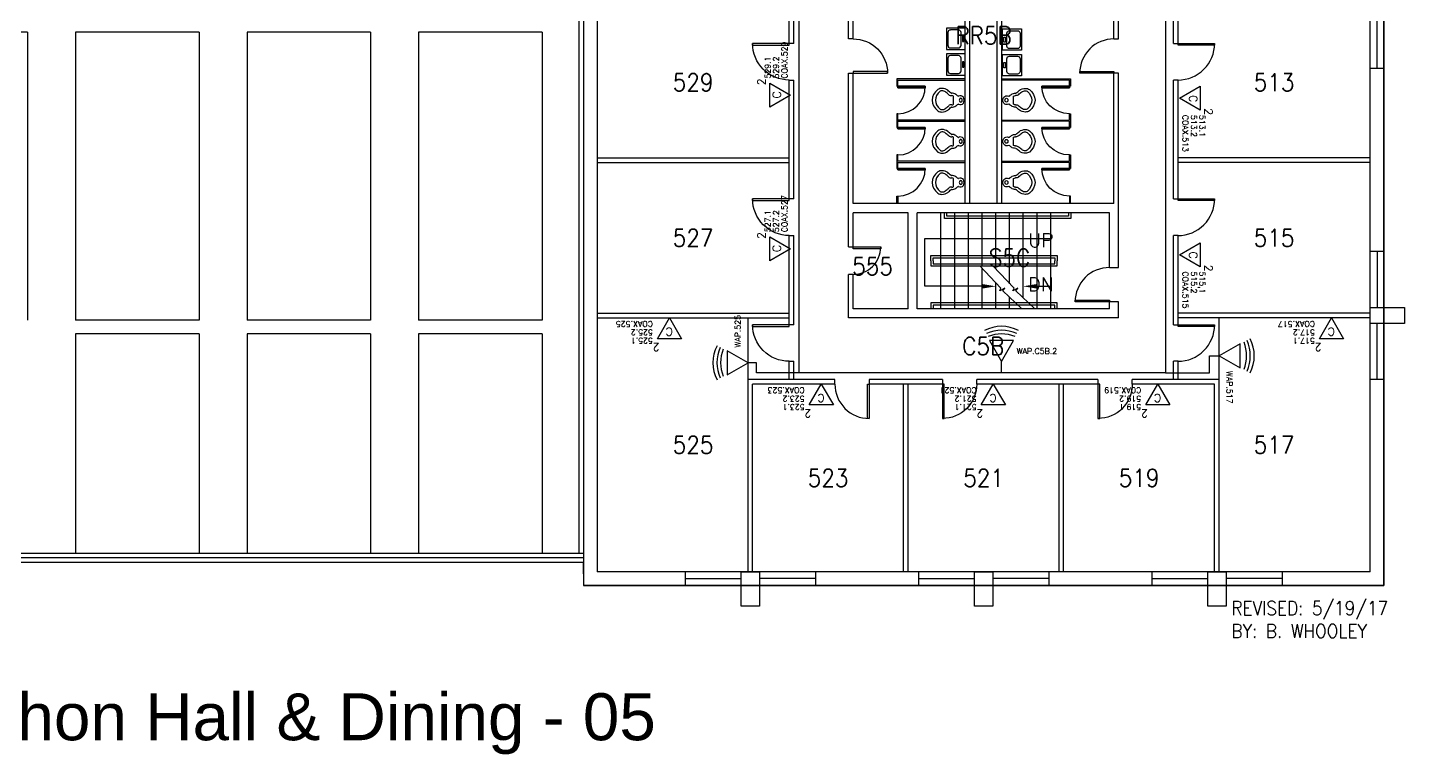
# Model space of a CAD drawing. Header units: inches. Extents: x -460 to 10305, y -938 to 5356.
# Drawn here: x 9101 to 10305, y -145 to 491 of the extents above; entities that cross this region are included whole.
import ezdxf
from ezdxf.enums import TextEntityAlignment as Align

# ---------------------------------------------------------------- set-up
doc = ezdxf.new("R2010")
doc.units = ezdxf.units.IN
doc.header["$MEASUREMENT"] = 0
doc.set_wipeout_variables(frame=1)
for name, color, linetype in [('01-0263-05-DWG-BFP-ARCH$0$SP-DOORS', 5, 'Continuous'), ('01-0263-05-DWG-BFP-ARCH$0$SP-FIXT', 35, 'Continuous'), ('01-0263-05-DWG-BFP-ARCH$0$SP-GROSS', 30, 'Continuous'), ('01-0263-05-DWG-BFP-ARCH$0$SP-GUARDRAIL', 150, 'Continuous'), ('01-0263-05-DWG-BFP-ARCH$0$SP-PART', 190, 'Continuous'), ('01-0263-05-DWG-BFP-ARCH$0$SP-PRINT_TEXT', 250, 'Continuous'), ('01-0263-05-DWG-BFP-ARCH$0$SP-RMNO', 7, 'Continuous'), ('01-0263-05-DWG-BFP-ARCH$0$SP-ROOM', 7, 'Continuous'), ('01-0263-05-DWG-BFP-ARCH$0$SP-SITE', 3, 'Continuous'), ('01-0263-05-DWG-BFP-ARCH$0$SP-STAIRS', 1, 'Continuous'), ('01-0263-05-DWG-BFP-ARCH$0$SP-TEXT', 72, 'Continuous'), ('01-0263-05-DWG-BFP-ARCH$0$SP-WALL', 7, 'Continuous'), ('01-0263-05-DWG-BFP-ARCH$0$SP-WINDOWS', 6, 'Continuous'), ('T-Anno-Soffit', 200, 'Continuous'), ('T-Comm-E', 1, 'Continuous'), ('T-Comm-E-Wireless', 1, 'Continuous'), ('T-Comm-Path', 40, 'Continuous')]:
    doc.layers.add(name, color=color, linetype=linetype)
doc.layers.get('01-0263-05-DWG-BFP-ARCH$0$SP-ROOM').off()
doc.styles.add('01-0263-05-DWG-BFP-ARCH$0$ARIAL', font='ARIAL', dxfattribs={"height": 0.2})
doc.styles.add('01-0263-05-DWG-BFP-ARCH$0$ROMANS', font='ROMANS.shx', dxfattribs={"width": 0.9})
doc.styles.add('01-0263-05-DWG-BFP-ARCH$0$STANDARD', font='TXT.shx', dxfattribs={"height": 12})
doc.styles.add('3-32', font='SIMPLEX.shx', dxfattribs={"height": 9})

# ---------------------------------------------------------------- blocks, each defined once
blk = doc.blocks.new('01-0263-05-DWG-BFP-ARCH$0$DOR00')
at = {"color": 0}
for p, q in [((0, 1), (0, 0)), ((1, 0), (1, 1))]:
    blk.add_line(p, q, dxfattribs=at)
blk = doc.blocks.new('01-0263-05-DWG-BFP-ARCH$0$DOR01')
at = {"color": 0}
for p, q in [((1, 1), (0, 1)), ((0, 1), (0, 0)), ((1, 0), (1, 1)), ((0, 0), (1, 0))]:
    blk.add_line(p, q, dxfattribs=at)
blk = doc.blocks.new('01-0263-05-DWG-BFP-ARCH$0$AE141')
for p, q in [((0.5, 0), (0.451, 0)), ((0.451, 0), (0.451, -1)), ((0.5, -1), (0.451, -1))]:
    blk.add_line(p, q)
blk.add_arc((0.5, 0), 1, 180, 270)
at = {"linetype": 'Continuous'}
for points in [[(0.451, 0), (0.451, -1), (0.451, -1, 1), (0.451, 0, 1)], [(0.5, 0, 1), (0.5, -1, 1), (0.451, -1, 1), (0.451, 0, 1)], [(0.5, 0), (0.5, 0, 1), (0.451, 0, 1), (0.451, 0)], [(0.5, 0), (0.5, -1), (0.451, -0.999), (0.451, 0)], [(0.5, 0), (0.5, -1), (0.5, -1, 1), (0.5, 0, 1)], [(0.5, -1), (0.5, -1, 1), (0.451, -1, 1), (0.451, -0.999)]]:
    blk.add_3dface(points, dxfattribs=at)
blk = doc.blocks.new('01-0263-05-DWG-BFP-ARCH$0$AE131')
for points in [[(0.033, 0, 0.094881), (0.06, -0.116, 0.46744), (0.213, -0.16, -0.365617), (0.226, -0.161, 0.00073), (0.295, -0.233, 0.229331), (0.434, -0.284, -0.24614), (0.443, -0.287, 0.007369), (0.546, -0.405, 0.217549), (0.735, -0.487, 0.180057), (0.857, -0.439, 0.396361), (0.857, 0.452, 0.180057), (0.735, 0.5, 0.217549), (0.546, 0.418, 0.007369), (0.443, 0.301, -0.24614), (0.434, 0.297, 0.229331), (0.295, 0.246, 0.00073), (0.226, 0.174, -0.365617), (0.213, 0.173, 0.46744), (0.06, 0.129, 0.094881), (0.033, 0.013, 0.019983)], [(0.143, 0.085), (0.126, 0.08, 0.106977), (0.109, 0.062, 0.074618), (0.098, 0.035), (0.095, 0.006), (0.099, -0.025, 0.074618), (0.109, -0.049, 0.106977), (0.126, -0.067), (0.143, -0.072), (0.16, -0.067, 0.106977), (0.176, -0.049, 0.074618), (0.186, -0.025), (0.19, 0.006), (0.186, 0.038, 0.074618), (0.176, 0.062, 0.106977), (0.16, 0.08)], [(0.367, 0.177, 0.00073), (0.367, -0.163, 0.229331), (0.424, -0.184, -0.24614), (0.519, -0.223, 0.007369), (0.62, -0.338, 0.217549), (0.733, -0.387, 0.169503), (0.787, -0.367, 0.391333), (0.787, 0.38, 0.169503), (0.733, 0.4, 0.217549), (0.62, 0.351, 0.007369), (0.519, 0.236, -0.24614), (0.424, 0.198, 0.229331), (0.367, 0.177)]]:
    blk.add_lwpolyline(points, format="xyb", close=True)
blk = doc.blocks.new('01-0263-05-DWG-BFP-ARCH$0$S')
for p, q in [((4.1, 17.7, 36), (4.1, 8.7, 36)), ((21.3, 20.6, 36), (7, 20.6, 36)), ((24.2, 8.7, 36), (24.2, 17.7, 36)), ((7, 5.8, 36), (21.3, 5.8, 36))]:
    blk.add_line(p, q)
at = {"elevation": 36}
for points in [[(2.2, 1.1), (26.2, 1.1), (26.2, 22.1), (2.2, 22.1)], [(11.2, 2.6), (17.1, 2.6), (17.1, 4.1), (11.2, 4.1)]]:
    blk.add_lwpolyline(points, close=True, dxfattribs=at)
for centre, start, end in [((7, 17.7, 36), 90, 180), ((21.3, 17.7, 36), 0, 90), ((7, 8.7, 36), 180, 270), ((21.3, 8.7, 36), 270, 0)]:
    blk.add_arc(centre, 2.88, start, end)
blk = doc.blocks.new('01-0263-05-DWG-BFP-ARCH$0$FMGRM1')
at = {"style": '01-0263-05-DWG-BFP-ARCH$0$ROMANS', "width": 0.9}
for tag, p in [('DATA1', (0, -0.443)), ('DATA2', (0, -0.602)), ('DATA3', (0, -0.762)), ('DATA4', (0, -0.921)), ('DATA5', (0, -1.081))]:
    blk.add_attdef(tag, text='', height=0.117, dxfattribs=at).set_placement(p, align=Align.CENTER)
at = {"linetype": 'Continuous'}
blk.add_wipeout([(-0.375, -0.125), (0.375, -0.125), (0.375, 0.125), (-0.375, 0.125)], dxfattribs=at)
at = {"style": '01-0263-05-DWG-BFP-ARCH$0$ROMANS', "width": 0.9}
blk.add_attdef('RMAREA', text='', height=0.117, dxfattribs=at).set_placement((0, -0.284), align=Align.CENTER)
at = {"layer": '01-0263-05-DWG-BFP-ARCH$0$SP-RMNO', "style": '01-0263-05-DWG-BFP-ARCH$0$ROMANS', "width": 0.9}
blk.add_attdef('RMNUMB', text='', height=0.16, dxfattribs=at).set_placement((0, 0), align=Align.MIDDLE)
blk = doc.blocks.new('01-0263-05-DWG-BFP-ARCH', base_point=(1295.2, 1353.4))
at = {"layer": '01-0263-05-DWG-BFP-ARCH$0$SP-DOORS'}
for points in [[(3307.2, 1831.4, -0.414214), (3337.2, 1801.4, -0.414214)], [(3535.2, 1831.4, 0.414214), (3505.2, 1801.4, 0.414214)], [(3251.2, 1795.4, -0.414214), (3219.2, 1827.4, -0.414214)], [(3591.2, 1795.4, 0.414214), (3623.2, 1827.4, 0.414214)], [(3251.2, 1659.4, -0.414214), (3219.2, 1691.4, -0.414214)], [(3591.2, 1659.4, 0.414214), (3623.2, 1691.4, 0.414214)], [(3307.2, 1625.4, 0.414214), (3331.2, 1649.4, 0.414214)], [(3531.2, 1631.4, 0.414214), (3501.2, 1601.4, 0.414214)], [(3251.2, 1549.4, -0.414214), (3219.2, 1581.4, -0.414214)], [(3591.2, 1549.4, 0.414214), (3623.2, 1581.4, 0.414214)], [(3291.2, 1529.4, 0.414214), (3321.2, 1499.4, 0.414214)], [(3415.2, 1529.4, -0.414214), (3385.2, 1499.4, -0.414214)], [(3551.2, 1529.4, -0.414214), (3521.2, 1499.4, -0.414214)]]:
    blk.add_lwpolyline(points, format="xyb", dxfattribs=at)
at = {"layer": '01-0263-05-DWG-BFP-ARCH$0$SP-GROSS'}
blk.add_lwpolyline([(3071.1, 1373.5), (3071.2, 1353.4), (3771.2, 1353.4), (3771.1, 2641.4), (3071.2, 2641.4), (3071.2, 1373.5)], close=True, dxfattribs=at)
at = {"layer": '01-0263-05-DWG-BFP-ARCH$0$SP-GUARDRAIL'}
for p, q in [((3387, 1674.2), (3387, 1679.4)), ((3497.4, 1674.2), (3387, 1674.2)), ((3389, 1676.2), (3389, 1679.4)), ((3495.4, 1676.2), (3389, 1676.2)), ((3495.4, 1679.4), (3495.4, 1676.2)), ((3497.4, 1679.4), (3497.4, 1674.2)), ((3485.5, 1600.6), (3375, 1600.6)), ((3375, 1600.6), (3375, 1595.4)), ((3483.5, 1598.6), (3377, 1598.6)), ((3377, 1598.6), (3377, 1595.4)), ((3483.5, 1595.4), (3483.5, 1598.6)), ((3485.5, 1595.4), (3485.5, 1600.6))]:
    blk.add_line(p, q, dxfattribs=at)
for points in [[(3375, 1637.4), (3375, 1642), (3485.5, 1642)], [(3377, 1637.4), (3377, 1640), (3483.5, 1640)], [(3483.5, 1640), (3483.5, 1637.4)], [(3485.5, 1642), (3485.5, 1637.4)], [(3375, 1637.4), (3375, 1632.8), (3485.5, 1632.8)], [(3377, 1637.4), (3377, 1634.8), (3483.5, 1634.8)], [(3483.5, 1634.8), (3483.5, 1637.4)], [(3485.5, 1632.8), (3485.5, 1637.4)]]:
    blk.add_lwpolyline(points, dxfattribs=at)
at = {"layer": '01-0263-05-DWG-BFP-ARCH$0$SP-PART'}
for p, q in [((3345.2, 1796.4), (3345.2, 1789.9)), ((3405.2, 1796.4), (3345.2, 1796.4)), ((3346.2, 1795.4), (3405.2, 1795.4)), ((3346.2, 1789.9), (3346.2, 1795.4)), ((3437.2, 1796.4), (3497.2, 1796.4)), ((3496.2, 1795.4), (3437.2, 1795.4)), ((3496.2, 1789.9), (3496.2, 1795.4)), ((3497.2, 1796.4), (3497.2, 1789.9)), ((3345.2, 1789.9), (3346.2, 1789.9)), ((3497.2, 1789.9), (3496.2, 1789.9)), ((3345.2, 1765.9), (3345.2, 1753.9)), ((3346.2, 1765.9), (3345.2, 1765.9)), ((3346.2, 1760.4), (3346.2, 1765.9)), ((3405.2, 1760.4), (3346.2, 1760.4)), ((3346.2, 1759.4), (3405.2, 1759.4)), ((3346.2, 1753.9), (3346.2, 1759.4)), ((3437.2, 1760.4), (3496.2, 1760.4)), ((3496.2, 1759.4), (3437.2, 1759.4)), ((3496.2, 1765.9), (3497.2, 1765.9)), ((3496.2, 1760.4), (3496.2, 1765.9)), ((3496.2, 1753.9), (3496.2, 1759.4)), ((3497.2, 1765.9), (3497.2, 1753.9)), ((3497.2, 1760.4), (3497.2, 1753.9)), ((3345.2, 1753.9), (3346.2, 1753.9)), ((3497.2, 1753.9), (3496.2, 1753.9)), ((3437.2, 1724.4), (3496.2, 1724.4)), ((3437.2, 1723.4), (3437.2, 1724.4)), ((3496.2, 1723.4), (3437.2, 1723.4)), ((3496.2, 1724.4), (3496.2, 1729.9)), ((3496.2, 1729.9), (3497.2, 1729.9)), ((3496.2, 1717.9), (3496.2, 1723.4)), ((3497.2, 1729.9), (3497.2, 1717.9)), ((3497.2, 1717.9), (3496.2, 1717.9)), ((3345.2, 1687.4), (3345.2, 1693.9)), ((3345.2, 1693.9), (3346.2, 1693.9)), ((3346.2, 1693.9), (3346.2, 1688.4)), ((3496.2, 1693.9), (3496.2, 1688.4)), ((3497.2, 1693.9), (3496.2, 1693.9)), ((3497.2, 1687.4), (3497.2, 1693.9))]:
    blk.add_line(p, q, dxfattribs=at)
blk.add_lwpolyline([(3405.2, 1724.4), (3346.2, 1724.4), (3346.2, 1729.9), (3345.2, 1729.9), (3345.2, 1717.9), (3346.2, 1717.9), (3346.2, 1723.4), (3405.2, 1723.4), (3405.2, 1724.4)], dxfattribs=at)
at = {"layer": '01-0263-05-DWG-BFP-ARCH$0$SP-SITE'}
for p, q in [((2585.2, 1837.4), (2533.2, 1837.4)), ((2585.2, 1837.4), (2585.2, 1585.4)), ((2627.2, 1837.4), (2627.2, 1585.4)), ((2735.2, 1837.4), (2627.2, 1837.4)), ((2735.2, 1837.4), (2735.2, 1585.4)), ((2885.2, 1837.4), (2777.2, 1837.4)), ((2777.2, 1837.4), (2777.2, 1585.4)), ((2885.2, 1837.4), (2885.2, 1585.4)), ((2927.2, 1837.4), (2927.2, 1585.4)), ((3035.2, 1837.4), (2927.2, 1837.4)), ((3035.2, 1837.4), (3035.2, 1585.4)), ((2735.2, 1585.4), (2627.2, 1585.4)), ((2885.2, 1585.4), (2777.2, 1585.4)), ((3035.2, 1585.4), (2927.2, 1585.4)), ((2627.2, 1573.4), (2627.2, 1381.4)), ((2735.2, 1573.4), (2627.2, 1573.4)), ((2735.2, 1573.4), (2735.2, 1381.4)), ((2885.2, 1573.4), (2777.2, 1573.4)), ((2777.2, 1573.4), (2777.2, 1381.4)), ((2885.2, 1573.4), (2885.2, 1381.4)), ((3035.2, 1573.4), (2927.2, 1573.4)), ((2927.2, 1573.4), (2927.2, 1381.4)), ((3035.2, 1573.4), (3035.2, 1381.4)), ((3071.2, 1381.4), (2533.2, 1381.4)), ((3071.2, 1377.4), (2533.2, 1377.4)), ((3071.2, 1373.4), (2533.2, 1373.4))]:
    blk.add_line(p, q, dxfattribs=at)
at = {"layer": '01-0263-05-DWG-BFP-ARCH$0$SP-STAIRS'}
for p, q in [((3383.9, 1595.4), (3383.9, 1679.4)), ((3395.9, 1595.4), (3395.9, 1679.4)), ((3407.9, 1595.4), (3407.9, 1679.4)), ((3419.9, 1632.8), (3419.9, 1679.4)), ((3431.9, 1630), (3431.9, 1679.4)), ((3443.9, 1617.3), (3443.9, 1679.4)), ((3455.9, 1604.9), (3455.9, 1679.4)), ((3467.9, 1595.4), (3467.9, 1679.4)), ((3479.9, 1595.4), (3479.9, 1679.4)), ((3419.9, 1595.4), (3419.9, 1630.8)), ((3431.9, 1595.4), (3431.9, 1618.1)), ((3443.9, 1595.4), (3443.9, 1605.5))]:
    blk.add_line(p, q, dxfattribs=at)
for points in [[(3454.7, 1595.4), (3438, 1611.1), (3439.9, 1613.5), (3435.4, 1610.9), (3436.4, 1613.3), (3418, 1632.8)], [(3466, 1595.4), (3449.3, 1611.1), (3451.2, 1613.5), (3446.7, 1610.9), (3447.8, 1613.3), (3429.3, 1632.8)]]:
    blk.add_lwpolyline(points, dxfattribs=at)
at = {"layer": '01-0263-05-DWG-BFP-ARCH$0$SP-TEXT'}
for p, q in [((3369.9, 1615), (3369.9, 1656.9)), ((3369.9, 1656.9), (3479.9, 1656.9)), ((3419.9, 1615), (3369.9, 1615)), ((3467.9, 1615), (3479.9, 1615))]:
    blk.add_line(p, q, dxfattribs=at)
for points in [[(3419.9, 1613), (3419.9, 1617), (3431.9, 1615)], [(3467.9, 1617), (3467.9, 1613), (3455.9, 1615)]]:
    blk.add_solid(points, dxfattribs=at)
at = {"layer": '01-0263-05-DWG-BFP-ARCH$0$SP-WALL'}
for p, q in [((3071.2, 2641.4), (3071.2, 1375.4)), ((3067.2, 2629.4), (3067.2, 1381.4)), ((3083.2, 2629.4), (3083.2, 1365.4)), ((3303.2, 1831.4), (3303.2, 2093.4)), ((3307.2, 1831.4), (3307.2, 2093.4)), ((3535.2, 1831.4), (3535.2, 2015.4)), ((3539.2, 1831.4), (3539.2, 2015.4)), ((3251.2, 1827.4), (3251.2, 1931.4)), ((3255.2, 1827.4), (3255.2, 1931.4)), ((3587.2, 1827.4), (3587.2, 1931.4)), ((3591.2, 1827.4), (3591.2, 1931.4)), ((3405.2, 1687.4), (3405.2, 1911.4)), ((3409.2, 1687.4), (3409.2, 1907.4)), ((3433.2, 1687.4), (3433.2, 1907.4)), ((3437.2, 1687.4), (3437.2, 1907.4)), ((3759.2, 1365.4), (3759.2, 1904.4)), ((3771.2, 1904.4), (3771.2, 1353.4)), ((3251.2, 1727.4), (3251.2, 1795.4)), ((3255.2, 1691.4), (3255.2, 1795.4)), ((3303.2, 1649.4), (3303.2, 1801.4)), ((3307.2, 1687.4), (3307.2, 1801.4)), ((3535.2, 1687.4), (3535.2, 1801.4)), ((3539.2, 1631.4), (3539.2, 1801.4)), ((3587.2, 1691.4), (3587.2, 1795.4)), ((3591.2, 1727.4), (3591.2, 1795.4)), ((3771.2, 1805.4), (3759.2, 1805.4)), ((3083.2, 1727.4), (3251.2, 1727.4)), ((3083.2, 1723.4), (3251.2, 1723.4)), ((3251.2, 1691.4), (3251.2, 1727.4)), ((3759.2, 1727.4), (3591.2, 1727.4)), ((3591.2, 1691.4), (3591.2, 1727.4)), ((3759.2, 1723.4), (3591.2, 1723.4)), ((3535.2, 1687.4), (3307.2, 1687.4)), ((3355.2, 1679.4), (3307.2, 1679.4)), ((3307.2, 1649.4), (3307.2, 1679.4)), ((3355.2, 1595.4), (3355.2, 1679.4)), ((3363.2, 1595.4), (3363.2, 1679.4)), ((3531.2, 1679.4), (3363.2, 1679.4)), ((3531.2, 1631.4), (3531.2, 1679.4)), ((3251.2, 1581.4), (3251.2, 1659.4)), ((3255.2, 1581.4), (3255.2, 1659.4)), ((3587.2, 1581.4), (3587.2, 1659.4)), ((3591.2, 1581.4), (3591.2, 1659.4)), ((3771.2, 1645.4), (3759.2, 1645.4)), ((3303.2, 1587.4), (3303.2, 1625.4)), ((3307.2, 1595.4), (3307.2, 1625.4)), ((3531.2, 1595.4), (3531.2, 1601.4)), ((3539.2, 1587.4), (3539.2, 1601.4)), ((3083.2, 1591.4), (3251.2, 1591.4)), ((3355.2, 1595.4), (3307.2, 1595.4)), ((3531.2, 1595.4), (3363.2, 1595.4)), ((3759.2, 1591.4), (3591.2, 1591.4)), ((3759.2, 1596.4), (3789.2, 1596.4)), ((3771.2, 1596.4), (3771.2, 1582.4)), ((3789.2, 1596.4), (3789.2, 1582.4)), ((3083.2, 1587.4), (3251.2, 1587.4)), ((3539.2, 1587.4), (3303.2, 1587.4)), ((3759.2, 1587.4), (3591.2, 1587.4)), ((3789.2, 1582.4), (3759.2, 1582.4)), ((3251.2, 1533.4), (3251.2, 1549.4)), ((3255.2, 1533.4), (3255.2, 1549.4)), ((3587.2, 1533.4), (3587.2, 1549.4)), ((3591.2, 1533.4), (3591.2, 1549.4)), ((3215.2, 1365.4), (3215.2, 1533.4)), ((3291.2, 1533.4), (3215.2, 1533.4)), ((3219.2, 1365.4), (3219.2, 1529.4)), ((3291.2, 1529.4), (3219.2, 1529.4)), ((3385.2, 1533.4), (3321.2, 1533.4)), ((3385.2, 1529.4), (3321.2, 1529.4)), ((3351.2, 1365.4), (3351.2, 1529.4)), ((3355.2, 1365.4), (3355.2, 1529.4)), ((3521.2, 1533.4), (3415.2, 1533.4)), ((3521.2, 1529.4), (3415.2, 1529.4)), ((3487.2, 1365.4), (3487.2, 1529.4)), ((3491.2, 1365.4), (3491.2, 1529.4)), ((3627.2, 1533.4), (3551.2, 1533.4)), ((3623.2, 1529.4), (3551.2, 1529.4)), ((3623.2, 1365.4), (3623.2, 1529.4)), ((3627.2, 1365.4), (3627.2, 1533.4)), ((3771.2, 1533.4), (3759.2, 1533.4)), ((3071.2, 1381.4), (3071.2, 1353.4)), ((3759.2, 1365.4), (3083.2, 1365.4)), ((3160.2, 1365.4), (3160.2, 1353.4)), ((3209.2, 1365.4), (3225.2, 1365.4)), ((3209.2, 1335.4), (3209.2, 1365.4)), ((3225.2, 1365.4), (3225.2, 1335.4)), ((3274.2, 1365.4), (3274.2, 1353.4)), ((3364.2, 1365.4), (3364.2, 1353.4)), ((3413.2, 1335.4), (3413.2, 1365.4)), ((3413.2, 1365.4), (3429.2, 1365.4)), ((3429.2, 1365.4), (3429.2, 1335.4)), ((3478.2, 1365.4), (3478.2, 1353.4)), ((3568.2, 1365.4), (3568.2, 1353.4)), ((3617.2, 1365.4), (3633.2, 1365.4)), ((3617.2, 1335.4), (3617.2, 1365.4)), ((3633.2, 1365.4), (3633.2, 1335.4)), ((3682.2, 1365.4), (3682.2, 1353.4)), ((3771.2, 1353.4), (3071.2, 1353.4)), ((3225.2, 1335.4), (3209.2, 1335.4)), ((3429.2, 1335.4), (3413.2, 1335.4)), ((3633.2, 1335.4), (3617.2, 1335.4))]:
    blk.add_line(p, q, dxfattribs=at)
blk.add_lwpolyline([(3617.2, 1353.4), (3427.2, 1353.4)], dxfattribs=at)
at = {"layer": '01-0263-05-DWG-BFP-ARCH$0$SP-WINDOWS'}
for p, q in [((3765.2, 1805.4), (3765.2, 1854.4)), ((3765.2, 1645.4), (3765.2, 1596.4)), ((3765.2, 1533.4), (3765.2, 1582.4)), ((3160.2, 1359.4), (3209.2, 1359.4)), ((3274.2, 1359.4), (3225.2, 1359.4)), ((3364.2, 1359.4), (3413.2, 1359.4)), ((3478.2, 1359.4), (3429.2, 1359.4)), ((3568.2, 1359.4), (3617.2, 1359.4)), ((3682.2, 1359.4), (3633.2, 1359.4))]:
    blk.add_line(p, q, dxfattribs=at)
at = {"layer": '01-0263-05-DWG-BFP-ARCH$0$SP-DOORS'}
for p, xscale, yscale, zscale in [((3251.2, 1827.4), -32, -1.5, 32), ((3535.2, 1801.4), -30, 1.5, 30), ((3251.2, 1691.4), -32, -1.5, 32), ((3531.2, 1601.4), -30, 1.5, 30), ((3251.2, 1581.4), -32, -1.5, 32)]:
    blk.add_blockref('01-0263-05-DWG-BFP-ARCH$0$DOR01', p, dxfattribs=dict(at, xscale=xscale, yscale=yscale, zscale=zscale))
for p, xscale, yscale, zscale, rotation in [((3591.2, 1827.4), -32, 1.5, 32, 180), ((3307.2, 1801.4), -30, -1.5, 30, 180), ((3591.2, 1691.4), -32, 1.5, 32, 180), ((3307.2, 1649.4), -24, 1.5, 24, 180), ((3591.2, 1581.4), -32, 1.5, 32, 180), ((3321.2, 1529.4), -30, 1.5, 30, 90), ((3385.2, 1529.4), -30, -1.5, 30, 90), ((3521.2, 1529.4), -30, -1.5, 30, 89.99999999999359)]:
    blk.add_blockref('01-0263-05-DWG-BFP-ARCH$0$DOR01', p, dxfattribs=dict(at, xscale=xscale, yscale=yscale, zscale=zscale, rotation=rotation))
at = {"layer": '01-0263-05-DWG-BFP-ARCH$0$SP-FIXT'}
for name, p, xscale, yscale, zscale, rotation in [('01-0263-05-DWG-BFP-ARCH$0$S', (3406, 1820.3, -28.1), 0.78, 0.78, 0.78, 90), ('01-0263-05-DWG-BFP-ARCH$0$S', (3437, 1819.7, 7.9), -0.78, 0.78, 0.78, 270), ('01-0263-05-DWG-BFP-ARCH$0$S', (3406, 1797.9, -28.1), 0.78, 0.78, 0.78, 90), ('01-0263-05-DWG-BFP-ARCH$0$S', (3437, 1797.4, 7.9), -0.78, 0.78, 0.78, 270), ('01-0263-05-DWG-BFP-ARCH$0$AE131', (3405.2, 1777.9, -12), 28, 21, 17, 180.0000015352344), ('01-0263-05-DWG-BFP-ARCH$0$AE131', (3437.2, 1777.9, -12), -28, 21, 17, 179.9999984647656), ('01-0263-05-DWG-BFP-ARCH$0$AE131', (3405.2, 1741.9, -12), 28, 21, 17, 180.0000015352344), ('01-0263-05-DWG-BFP-ARCH$0$AE131', (3437.2, 1741.9, -12), -28, 21, 17, 179.9999984647656), ('01-0263-05-DWG-BFP-ARCH$0$AE131', (3405.2, 1705.9, -12), 28, 21, 17, 180.0000015352344), ('01-0263-05-DWG-BFP-ARCH$0$AE131', (3437.2, 1705.9, -12), -28, 21, 17, 179.9999984647656)]:
    blk.add_blockref(name, p, dxfattribs=dict(at, xscale=xscale, yscale=yscale, zscale=zscale, rotation=rotation))
at = {"layer": '01-0263-05-DWG-BFP-ARCH$0$SP-PART', "yscale": 24, "zscale": 60}
for p, xscale, rotation in [((3346.2, 1777.9), 24, 90.00000153523457), ((3496.2, 1777.9), -24, 269.9999984647654), ((3346.2, 1741.9), 24, 90.00000153523457), ((3496.2, 1741.9), -24, 269.9999984647654), ((3346.2, 1705.9), 24, 90.00000153523457), ((3496.2, 1705.9), -24, 269.9999984647654)]:
    blk.add_blockref('01-0263-05-DWG-BFP-ARCH$0$AE141', p, dxfattribs=dict(at, xscale=xscale, rotation=rotation))
at = {"layer": '01-0263-05-DWG-BFP-ARCH$0$SP-WALL'}
for p, xscale, yscale, zscale, rotation in [((3307.2, 1801.4), -30, -4, 30, 270), ((3535.2, 1801.4), -30, 4, 30, 270), ((3251.2, 1827.4), -32, -4.000000000000455, 32, 90), ((3591.2, 1827.4), -32, 4, 32, 90), ((3251.2, 1691.4), -32, -4, 32, 90), ((3591.2, 1691.4), -32, 4, 32, 90), ((3307.2, 1649.4), -24, 4, 24, 90), ((3531.2, 1601.4), -30, 8, 30, 270), ((3251.2, 1581.4), -32, -4, 32, 90), ((3591.2, 1581.4), -32, 4, 32, 90), ((3385.2, 1529.4), -30, -4, 30, 180), ((3521.2, 1529.4), -30, -4, 30, 180)]:
    blk.add_blockref('01-0263-05-DWG-BFP-ARCH$0$DOR00', p, dxfattribs=dict(at, xscale=xscale, yscale=yscale, zscale=zscale, rotation=rotation))
at = {"layer": '01-0263-05-DWG-BFP-ARCH$0$SP-WALL', "xscale": -30, "yscale": 4, "zscale": 30}
blk.add_blockref('01-0263-05-DWG-BFP-ARCH$0$DOR00', (3321.2, 1529.4), dxfattribs=at)
at = {"layer": '01-0263-05-DWG-BFP-ARCH$0$SP-PRINT_TEXT', "linetype": 'Continuous', "style": '01-0263-05-DWG-BFP-ARCH$0$ARIAL'}
blk.add_text('0263 UConn Brien McMahon Hall & Dining - 05', height=41.084, dxfattribs=at).set_placement((2533.3, 1218), align=Align.CENTER)
at = {"layer": '01-0263-05-DWG-BFP-ARCH$0$SP-PRINT_TEXT', "insert": (3637.9, 1339.5), "char_height": 12, "attachment_point": 1, "style": '01-0263-05-DWG-BFP-ARCH$0$ROMANS'}
blk.add_mtext_dynamic_manual_height_columns('REVISED: 5/19/17\\PBY: B. WHOOLEY ', width=384.409, gutter_width=60, heights=[0], dxfattribs=at)
at = {"layer": '01-0263-05-DWG-BFP-ARCH$0$SP-TEXT', "style": '01-0263-05-DWG-BFP-ARCH$0$STANDARD'}
for s, p in [('UP', (3482.4, 1655.3)), ('DN', (3482.4, 1616.8))]:
    blk.add_text(s, height=12, dxfattribs=at).set_placement(p, align=Align.MIDDLE_RIGHT)
at = {"layer": '01-0263-05-DWG-BFP-ARCH$0$SP-ROOM'}
ref = blk.add_blockref('01-0263-05-DWG-BFP-ARCH$0$FMGRM1', (3421.2, 1834.4), dxfattribs=dict(at, xscale=96, yscale=96, zscale=96))
ref.add_attrib('RMNUMB', 'RR5B', dxfattribs={"layer": '01-0263-05-DWG-BFP-ARCH$0$SP-RMNO', "height": 15.36, "style": '01-0263-05-DWG-BFP-ARCH$0$ROMANS', "width": 0.9}).set_placement((3421.2, 1834.4), align=Align.MIDDLE)
ref = blk.add_blockref('01-0263-05-DWG-BFP-ARCH$0$FMGRM1', (3167.2, 1793.4), dxfattribs=dict(at, xscale=96, yscale=96, zscale=96))
ref.add_attrib('RMNUMB', '529', dxfattribs={"layer": '01-0263-05-DWG-BFP-ARCH$0$SP-RMNO', "height": 15.36, "style": '01-0263-05-DWG-BFP-ARCH$0$ROMANS', "width": 0.9}).set_placement((3167.2, 1793.4), align=Align.MIDDLE)
ref = blk.add_blockref('01-0263-05-DWG-BFP-ARCH$0$FMGRM1', (3675.2, 1793.4), dxfattribs=dict(at, xscale=96, yscale=96, zscale=96))
ref.add_attrib('RMNUMB', '513', dxfattribs={"layer": '01-0263-05-DWG-BFP-ARCH$0$SP-RMNO', "height": 15.36, "style": '01-0263-05-DWG-BFP-ARCH$0$ROMANS', "width": 0.9}).set_placement((3675.2, 1793.4), align=Align.MIDDLE)
ref = blk.add_blockref('01-0263-05-DWG-BFP-ARCH$0$FMGRM1', (3167.2, 1657.4), dxfattribs=dict(at, xscale=96, yscale=96, zscale=96))
ref.add_attrib('RMNUMB', '527', dxfattribs={"layer": '01-0263-05-DWG-BFP-ARCH$0$SP-RMNO', "height": 15.36, "style": '01-0263-05-DWG-BFP-ARCH$0$ROMANS', "width": 0.9}).set_placement((3167.2, 1657.4), align=Align.MIDDLE)
ref = blk.add_blockref('01-0263-05-DWG-BFP-ARCH$0$FMGRM1', (3675.2, 1657.4), dxfattribs=dict(at, xscale=96, yscale=96, zscale=96))
ref.add_attrib('RMNUMB', '515', dxfattribs={"layer": '01-0263-05-DWG-BFP-ARCH$0$SP-RMNO', "height": 15.36, "style": '01-0263-05-DWG-BFP-ARCH$0$ROMANS', "width": 0.9}).set_placement((3675.2, 1657.4), align=Align.MIDDLE)
ref = blk.add_blockref('01-0263-05-DWG-BFP-ARCH$0$FMGRM1', (3443.9, 1640), dxfattribs=dict(at, xscale=96, yscale=96, zscale=96))
ref.add_attrib('RMNUMB', 'S5C', dxfattribs={"layer": '01-0263-05-DWG-BFP-ARCH$0$SP-RMNO', "height": 15.36, "style": '01-0263-05-DWG-BFP-ARCH$0$ROMANS', "width": 0.9}).set_placement((3443.9, 1640), align=Align.MIDDLE)
ref = blk.add_blockref('01-0263-05-DWG-BFP-ARCH$0$FMGRM1', (3324.1, 1632.5), dxfattribs=dict(at, xscale=96, yscale=96, zscale=96))
ref.add_attrib('RMNUMB', '555', dxfattribs={"layer": '01-0263-05-DWG-BFP-ARCH$0$SP-RMNO', "height": 15.36, "style": '01-0263-05-DWG-BFP-ARCH$0$ROMANS', "width": 0.9}).set_placement((3324.1, 1632.5), align=Align.MIDDLE)
ref = blk.add_blockref('01-0263-05-DWG-BFP-ARCH$0$FMGRM1', (3420.9, 1562.7), dxfattribs=dict(at, xscale=96, yscale=96, zscale=96))
ref.add_attrib('RMNUMB', 'C5B', dxfattribs={"layer": '01-0263-05-DWG-BFP-ARCH$0$SP-RMNO', "height": 15.36, "style": '01-0263-05-DWG-BFP-ARCH$0$ROMANS', "width": 0.9}).set_placement((3420.9, 1562.7), align=Align.MIDDLE)
ref = blk.add_blockref('01-0263-05-DWG-BFP-ARCH$0$FMGRM1', (3167.2, 1476.4), dxfattribs=dict(at, xscale=96, yscale=96, zscale=96))
ref.add_attrib('RMNUMB', '525', dxfattribs={"layer": '01-0263-05-DWG-BFP-ARCH$0$SP-RMNO', "height": 15.36, "style": '01-0263-05-DWG-BFP-ARCH$0$ROMANS', "width": 0.9}).set_placement((3167.2, 1476.4), align=Align.MIDDLE)
ref = blk.add_blockref('01-0263-05-DWG-BFP-ARCH$0$FMGRM1', (3675.2, 1476.4), dxfattribs=dict(at, xscale=96, yscale=96, zscale=96))
ref.add_attrib('RMNUMB', '517', dxfattribs={"layer": '01-0263-05-DWG-BFP-ARCH$0$SP-RMNO', "height": 15.36, "style": '01-0263-05-DWG-BFP-ARCH$0$ROMANS', "width": 0.9}).set_placement((3675.2, 1476.4), align=Align.MIDDLE)
ref = blk.add_blockref('01-0263-05-DWG-BFP-ARCH$0$FMGRM1', (3285.2, 1447.4), dxfattribs=dict(at, xscale=96, yscale=96, zscale=96))
ref.add_attrib('RMNUMB', '523', dxfattribs={"layer": '01-0263-05-DWG-BFP-ARCH$0$SP-RMNO', "height": 15.36, "style": '01-0263-05-DWG-BFP-ARCH$0$ROMANS', "width": 0.9}).set_placement((3285.2, 1447.4), align=Align.MIDDLE)
ref = blk.add_blockref('01-0263-05-DWG-BFP-ARCH$0$FMGRM1', (3421.2, 1447.4), dxfattribs=dict(at, xscale=96, yscale=96, zscale=96))
ref.add_attrib('RMNUMB', '521', dxfattribs={"layer": '01-0263-05-DWG-BFP-ARCH$0$SP-RMNO', "height": 15.36, "style": '01-0263-05-DWG-BFP-ARCH$0$ROMANS', "width": 0.9}).set_placement((3421.2, 1447.4), align=Align.MIDDLE)
ref = blk.add_blockref('01-0263-05-DWG-BFP-ARCH$0$FMGRM1', (3557.2, 1447.4), dxfattribs=dict(at, xscale=96, yscale=96, zscale=96))
ref.add_attrib('RMNUMB', '519', dxfattribs={"layer": '01-0263-05-DWG-BFP-ARCH$0$SP-RMNO', "height": 15.36, "style": '01-0263-05-DWG-BFP-ARCH$0$ROMANS', "width": 0.9}).set_placement((3557.2, 1447.4), align=Align.MIDDLE)
blk = doc.blocks.new('WIRELESS')
for p, q in [((10.5, 18.2), (-10.5, 18.2)), ((-10.5, 18.2), (0, 0)), ((0, 0), (10.5, 18.2))]:
    blk.add_line(p, q)
for centre, start, end in [((0, -1.4), 62.4297, 117.5703), ((0, -4.9), 65.5205, 114.4795), ((0, -8.1), 68.4095, 111.5905)]:
    blk.add_arc(centre, 32.1, start, end)
at = {"style": '3-32', "flags": 1}
for tag, p in [('RM_NUMBER', (50.9, 153.7)), ('UTP_CATEGORY', (50.9, 140.3)), ('QUANTITY_UTP', (50.9, 127.2)), ('WIRELESS_OUTLET_LOCATION', (50.9, 114.2)), ('TELECOMM_ROOM', (50.9, 100.3)), ('QTY_COAX', (50.3, 74.2)), ('POS_2', (166.1, 63.3)), ('POS_3', (166.1, 55.3)), ('POS_4', (166.1, 46.8)), ('POS_5', (166.1, 38.7)), ('POS_6', (166.1, 30))]:
    blk.add_attdef(tag, p, '', height=5, dxfattribs=at)
at = {"flags": 1}
for tag, p in [('SERIAL_NUMBER', (51.8, 50.2)), ('MAC_ADDRESS', (51.8, 26.2)), ('ELEVATION', (51.8, 2.2)), ('WO_NUMBER', (54, -25.6))]:
    blk.add_attdef(tag, text='', height=5, dxfattribs=at).set_placement(p, align=Align.BOTTOM_LEFT)
at = {"style": '3-32'}
blk.add_attdef('POS_1', (13.2, 6.5), '', height=5, dxfattribs=at)
blk = doc.blocks.new('VOICE(1)DATA(1)COAX(1)')
for p, q in [((0, 0), (-10.5, 18.2)), ((-10.5, 18.2), (10.5, 18.2)), ((10.5, 18.2), (0, 0))]:
    blk.add_line(p, q)
at = {"char_height": 7, "attachment_point": 1, "style": '3-32'}
for s, insert, width in [('2', (8.8, 29), 11.781), ('C', (-2.8, 15.6), 12.703)]:
    blk.add_mtext(s, dxfattribs=dict(at, insert=insert, width=width))
at = {"style": '3-32', "flags": 1}
for tag, p in [('RM_NUMBER', (92.1, 138.9)), ('UTP_CATEGORY', (92.1, 125.6)), ('QUANTITY_UTP', (92.1, 112.4)), ('WIRELESS_OUTLET_LOCATION', (92.1, 99.4)), ('TELECOMM_ROOM', (92.1, 85.6)), ('QTY_COAX', (91.3, 59.5)), ('POS_4', (202.7, 34.3)), ('POS_5', (202.7, 26)), ('POS_6', (202.7, 17.5))]:
    blk.add_attdef(tag, p, '', height=5, dxfattribs=at)
at = {"flags": 1}
blk.add_attdef('WO_NUMBER', text='', height=5, dxfattribs=at).set_placement((90.2, 43.1), align=Align.BOTTOM_LEFT)
at = {"style": '3-32'}
for tag, p in [('POS_1', (14.6, 17.5)), ('POS_2', (14.6, 10.2)), ('POS_3', (14.6, 2.8))]:
    blk.add_attdef(tag, p, '', height=5, dxfattribs=at)

msp = doc.modelspace()

# ---------------------------------------------------------------- block references
msp.add_blockref('01-0263-05-DWG-BFP-ARCH', (7811.4, 3.3))

# ---------------------------------------------------------------- next in the draw order: linework, layer by layer
at = {"layer": 'T-Anno-Soffit'}
for p, q in [((9731.4, 183.3), (9731.4, 237.3)), ((10143.4, 183.3), (10143.4, 237.3))]:
    msp.add_line(p, q, dxfattribs=at)
at = {"layer": 'T-Comm-Path'}
for points in [[(10051.5, 854), (10096.4, 854), (10096.4, 189.3), (9738.7, 189.3), (9738.7, 198.1), (9731.4, 198.1)], [(10051.5, 854), (10096.4, 854), (10096.4, 189.3), (9776.2, 189.3), (9776.2, 623.8), (9786, 623.8)], [(10051.5, 854), (10096.4, 854), (10096.4, 189.3), (9953.1, 189.3), (9953.1, 199.2)], [(10051.5, 854), (10096.4, 854), (10096.4, 189.3), (10134.8, 189.3), (10134.8, 204.1), (10143.4, 204.1)]]:
    msp.add_lwpolyline(points, dxfattribs=at)

# ---------------------------------------------------------------- next in the draw order: block references
at = {"layer": 'T-Comm-E'}
for p, rotation, values in [((9768.6, 432), 90, {'POS_1': '529.1', 'POS_2': '529.2', 'POS_3': 'COAX.529'}), ((10108.6, 429.4), 270, {'POS_1': '513.1', 'POS_2': '513.2', 'POS_3': 'COAX.513'}), ((9768.6, 297.6), 90, {'POS_1': '527.1', 'POS_2': '527.2', 'POS_3': 'COAX.527'}), ((10108.6, 292.5), 270, {'POS_1': '515,1', 'POS_2': '515.2', 'POS_3': 'COAX.515'}), ((9662.8, 237.3), 180, {'POS_1': '525.1', 'POS_2': '525.2', 'POS_3': 'COAX.525'}), ((10241.7, 237.3), 180, {'POS_1': '517.1', 'POS_2': '517.2', 'POS_3': 'COAX.517'}), ((9795.5, 179.3), 180, {'POS_1': '523.1', 'POS_2': '523.2', 'POS_3': 'COAX.523'}), ((9945.9, 179.3), 180, {'POS_1': '521.1', 'POS_2': '521.2', 'POS_3': 'COAX.521'}), ((10089.8, 179.3), 180, {'POS_1': '519.1', 'POS_2': '519.2', 'POS_3': 'COAX.519'})]:
    msp.add_blockref('VOICE(1)DATA(1)COAX(1)', p, dxfattribs=dict(at, rotation=rotation)).add_auto_attribs(values)
at = {"layer": 'T-Comm-E-Wireless'}
for p, rotation, values in [((9731.4, 198.1), 90, {'POS_1': 'WAP.525'}), ((10143.4, 204.1), 270, {'POS_1': 'WAP.517'})]:
    msp.add_blockref('WIRELESS', p, dxfattribs=dict(at, rotation=rotation)).add_auto_attribs(values)
msp.add_blockref('WIRELESS', (9953.1, 199.2), dxfattribs=at).add_auto_attribs({'POS_1': 'WAP.C5B.2'})

doc.saveas('drawing.dxf')
